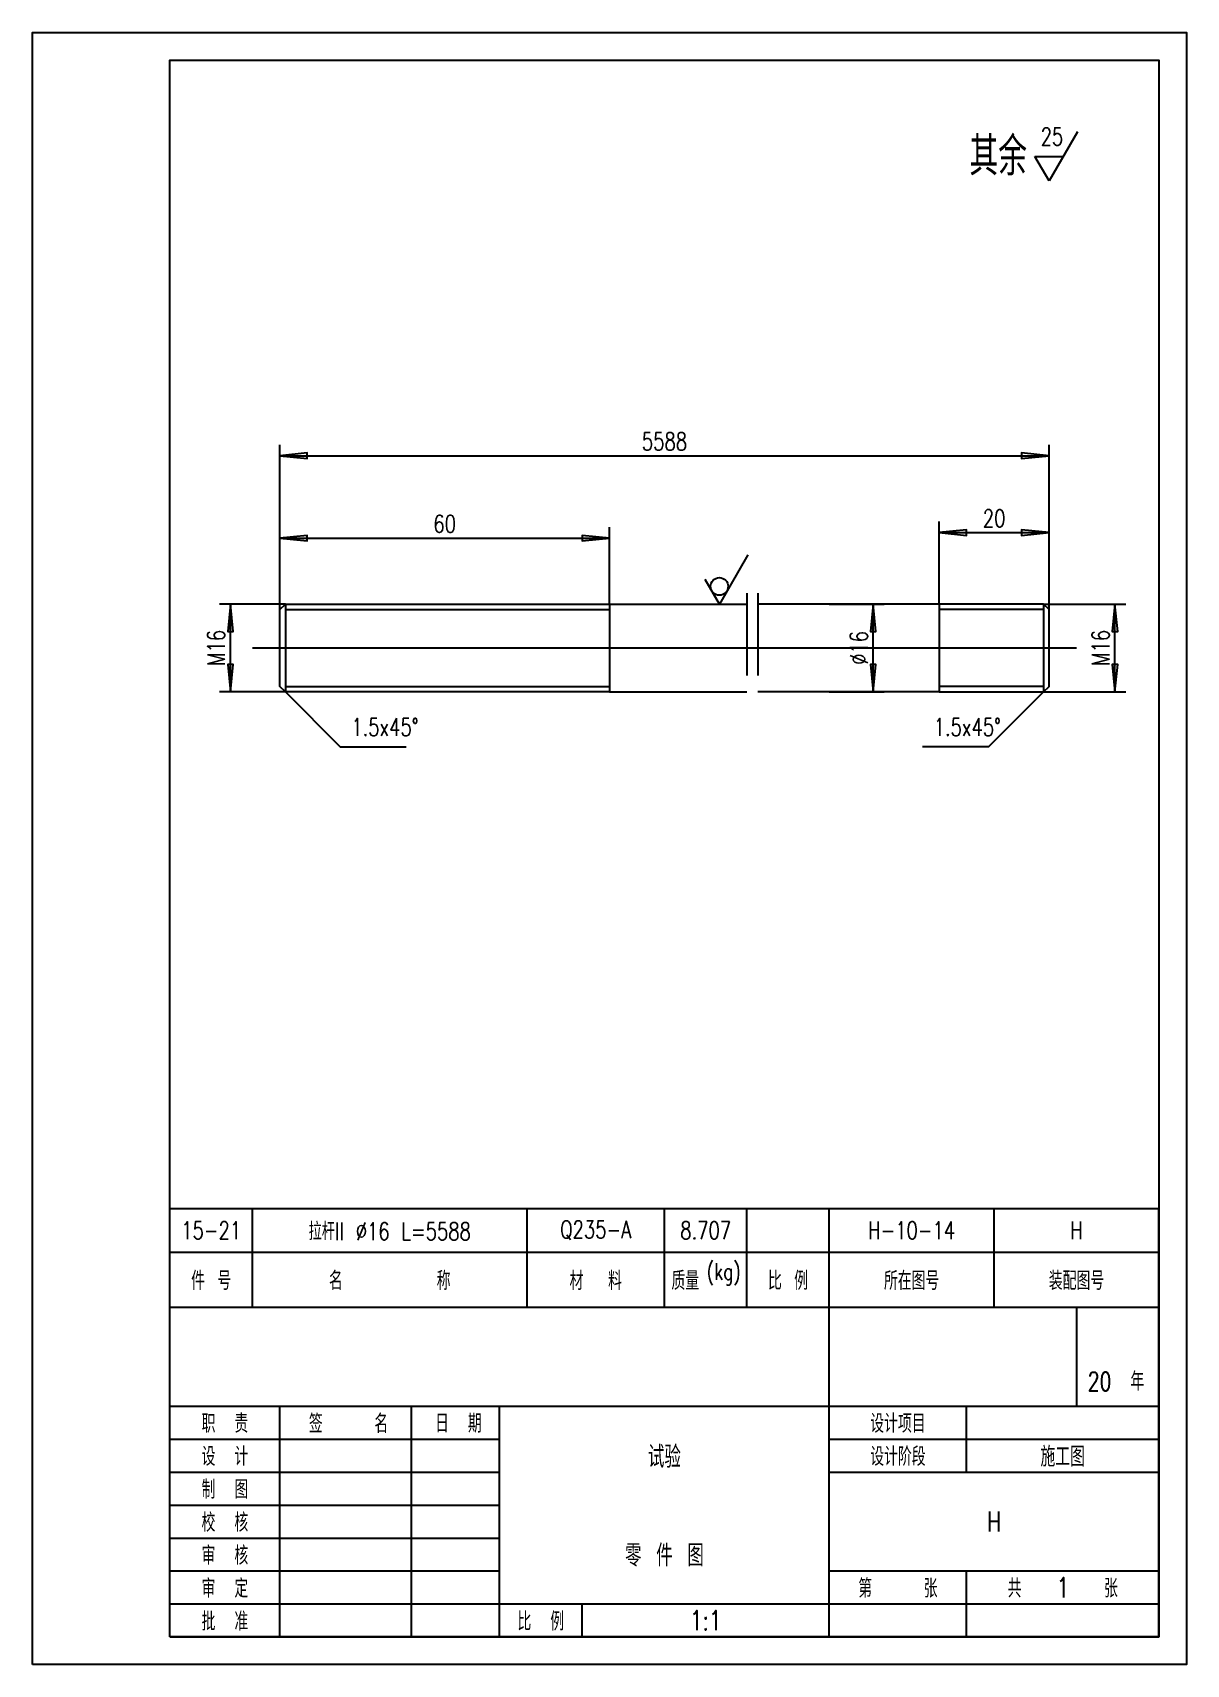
# Model space of a CAD drawing. Extents: x -25 to 185, y -5 to 292.
import ezdxf
from ezdxf.enums import TextEntityAlignment as Align

# ---------------------------------------------------------------- set-up
doc = ezdxf.new("R2010")
doc.units = 0
doc.header["$LTSCALE"] = 30
doc.header["$MEASUREMENT"] = 0
doc.linetypes.add('CENTER', pattern=[6.25, 5, -0.5, 0.25, -0.5])
doc.linetypes.add('DIVIDE', pattern=[1.25, 0.5, -0.25, 0, -0.25, 0, -0.25])
for name, color, linetype in [('1', 2, 'CONTINUOUS'), ('2', 1, 'CONTINUOUS'), ('4', 2, 'CENTER'), ('6', 6, 'DIVIDE')]:
    doc.layers.add(name, color=color, linetype=linetype)
doc.styles.add('HZ', font='txt', dxfattribs={"width": 0.75, "bigfont": 'hztxt'})
doc.styles.get("Standard").update_dxf_attribs({"font": 'simplex', "width": 0.75, "bigfont": 'hztxt'})

# ---------------------------------------------------------------- blocks, each defined once
blk = doc.blocks.new('BT3')
at = {"layer": '1'}
for p, q in [((-165, 0), (-165, 18)), ((-115, 0), (-115, 18)), ((-90, 0), (-90, 18)), ((-75, 0), (-75, 18)), ((-60, 0), (-60, 18)), ((-30, 0), (-30, 18)), ((-180, 10), (0, 10))]:
    blk.add_line(p, q, dxfattribs=at)
at = {"layer": '2'}
for p, q in [((-180, 18), (0, 18)), ((-180, 18), (0, 18)), ((-180, 0), (-180, 18)), ((0, 0), (0, 18)), ((-180, 0), (0, 0))]:
    blk.add_line(p, q, dxfattribs=at)
at = {"layer": '1', "style": 'HZ', "width": 0.75}
for s, p in [('件 号', (-172.5, 5)), ('名       称', (-140, 5)), ('材  料', (-102.5, 5)), ('质量', (-86.2, 5)), ('比 例', (-67.5, 5)), ('所在图号', (-45, 5)), ('装配图号', (-15, 5))]:
    blk.add_text(s, height=3.36, dxfattribs=at).set_placement(p, align=Align.MIDDLE)
blk.add_text('(kg)', height=3, dxfattribs=at).set_placement((-79.2, 5), align=Align.CENTER)

msp = doc.modelspace()

# ---------------------------------------------------------------- linework, layer by layer
at = {"layer": '1'}
for p, q in [((165.18, 273.96), (160, 265)), ((160, 265), (157.41, 269.48)), ((157.41, 269.48), (162.59, 269.48)), ((20, 187), (20, 217)), ((160, 188), (160, 217)), ((20, 215), (160, 215)), ((20, 187), (20, 202)), ((80, 188), (80, 202)), ((140, 188), (140, 203)), ((160, 187), (160, 203)), ((20, 200), (80, 200)), ((140, 201), (160, 201)), ((105.18, 196.96), (100, 188)), ((100, 188), (97.41, 192.48)), ((21, 188), (9, 188)), ((11, 172), (11, 188)), ((120, 188), (130, 188)), ((128, 172), (128, 188)), ((159, 188), (174, 188)), ((172, 172), (172, 188)), ((21, 187), (80, 187)), ((159, 187), (140, 187)), ((21, 173), (80, 173)), ((159, 173), (140, 173)), ((21, 172), (9, 172)), ((120, 172), (130, 172)), ((159, 172), (174, 172)), ((120, 0), (120, 60)), ((165, 60), (165, 42)), ((0, 42), (180, 42)), ((20, 0), (20, 42)), ((43.97, 0), (43.97, 42)), ((60, 0), (60, 42)), ((145, 30), (145, 42)), ((0, 36), (60, 36)), ((120, 36), (180, 36)), ((0, 30), (60, 30)), ((120, 30), (180, 30)), ((0, 24), (60, 24)), ((0, 18), (60, 18)), ((0, 12), (60, 12)), ((120, 12), (180, 12)), ((145, 0), (145, 12)), ((0, 6), (180, 6)), ((75, 0), (75, 6))]:
    msp.add_line(p, q, dxfattribs=at)
msp.add_lwpolyline([(-25, -5), (-25, 292), (185, 292), (185, -5)], close=True, dxfattribs=at)
for points in [[(20, 215), (25, 214.5), (25, 215.5), (20, 215)], [(160, 215), (155, 215.5), (155, 214.5), (160, 215)], [(20, 200), (25, 199.5), (25, 200.5), (20, 200)], [(80, 200), (75, 200.5), (75, 199.5), (80, 200)], [(140, 201), (145, 200.5), (145, 201.5), (140, 201)], [(160, 201), (155, 201.5), (155, 200.5), (160, 201)], [(11, 188), (10.5, 183), (11.5, 183), (11, 188)], [(128, 188), (127.5, 183), (128.5, 183), (128, 188)], [(172, 188), (171.5, 183), (172.5, 183), (172, 188)], [(11, 172), (11.5, 177), (10.5, 177), (11, 172)], [(128, 172), (128.5, 177), (127.5, 177), (128, 172)], [(172, 172), (172.5, 177), (171.5, 177), (172, 172)], [(21, 172), (31, 162), (43, 162)], [(159, 172), (149, 162), (137, 162)]]:
    msp.add_lwpolyline(points, dxfattribs=at)
msp.add_circle((100, 191.2), 1.6, dxfattribs=at)
for points in [[(20, 215), (25, 214.5), (25, 215.5), (20, 215)], [(160, 215), (155, 215.5), (155, 214.5), (160, 215)], [(20, 200), (25, 199.5), (25, 200.5), (20, 200)], [(80, 200), (75, 200.5), (75, 199.5), (80, 200)], [(140, 201), (145, 200.5), (145, 201.5), (140, 201)], [(160, 201), (155, 201.5), (155, 200.5), (160, 201)], [(11, 188), (10.5, 183), (11.5, 183), (11, 188)], [(128, 188), (127.5, 183), (128.5, 183), (128, 188)], [(172, 188), (171.5, 183), (172.5, 183), (172, 188)], [(11, 172), (11.5, 177), (10.5, 177), (11, 172)], [(128, 172), (128.5, 177), (127.5, 177), (128, 172)], [(172, 172), (172.5, 177), (171.5, 177), (172, 172)]]:
    msp.add_solid(points, dxfattribs=at)
at = {"layer": '2'}
for p, q in [((21, 188), (21, 172)), ((80, 188), (105, 188)), ((140, 188), (107, 188)), ((159, 188), (159, 172)), ((80, 172), (105, 172)), ((140, 172), (107, 172)), ((0, 60), (180, 60)), ((0, 0), (0, 60)), ((180, 0), (180, 60)), ((0, 0), (180, 0))]:
    msp.add_line(p, q, dxfattribs=at)
for points in [[(0, 0), (0, 287), (180, 287), (180, 0)], [(20, 187), (21, 188), (80, 188), (80, 172), (21, 172), (20, 173)], [(160, 187), (159, 188), (140, 188), (140, 172), (159, 172), (160, 173)]]:
    msp.add_lwpolyline(points, close=True, dxfattribs=at)
at = {"layer": '4'}
msp.add_line((15, 180), (165, 180), dxfattribs=at)
at = {"layer": '6'}
for p, q in [((105, 190), (105, 170)), ((107, 190), (107, 170))]:
    msp.add_line(p, q, dxfattribs=at)

# ---------------------------------------------------------------- block references
at = {"layer": '1'}
msp.add_blockref('BT3', (180, 60), dxfattribs=at)

# ---------------------------------------------------------------- texts
at = {"layer": '1', "style": 'HZ', "width": 0.75}
for s, height, p in [('其余', 7, (156, 266)), ('25', 3.2, (162.59, 271.48))]:
    msp.add_text(s, height=height, dxfattribs=at).set_placement(p, align=Align.RIGHT)
for s, p in [('5588', (90, 216)), ('20', (150, 202)), ('60', (50, 201))]:
    msp.add_text(s, height=3.2, dxfattribs=at).set_placement(p, align=Align.CENTER)
for s, p in [('M16', (10, 180)), ('%%C16', (127, 180)), ('M16', (171, 180))]:
    msp.add_text(s, height=3.2, rotation=90, dxfattribs=at).set_placement(p, align=Align.CENTER)
for p in [(33, 164), (139, 164)]:
    msp.add_text('1.5x45%%d', height=3.2, dxfattribs=at).set_placement(p)
for s, height, p in [('15-21', 3.2, (7.5, 74)), ('拉杆II %%c16 L=5588', 3.2, (40, 74)), ('Q235-A', 3.2, (77.5, 74)), ('8.707', 3.2, (97.5, 74)), ('H-10-14', 3.2, (135, 74)), ('H', 3.2, (165, 74)), ('试验', 4, (90, 33)), ('施工图', 3.6, (162.5, 33)), ('H', 3.6, (150, 21)), ('零 件 图', 4, (90, 15)), ('1', 3.6, (162.5, 9)), ('1:1', 3.6, (97.5, 3))]:
    msp.add_text(s, height=height, dxfattribs=at).set_placement(p, align=Align.MIDDLE)
at = {"layer": '1', "width": 0.75}
for s, p in [('20  年', (172.19, 46.68)), ('职  责', (10, 39)), ('签     名', (32.5, 39)), ('日  期', (52.5, 39)), ('设计项目', (132.5, 39)), ('设  计', (10, 33)), ('设计阶段', (132.5, 33)), ('制  图', (10, 27)), ('校  核', (10, 21)), ('审  核', (10, 15)), ('审  定', (10, 9)), ('第     张', (132.5, 9)), ('共        张', (162.5, 9)), ('批  准', (10, 3)), ('比  例', (67.5, 3))]:
    msp.add_text(s, height=3.36, dxfattribs=at).set_placement(p, align=Align.MIDDLE)

doc.saveas('drawing.dxf')
